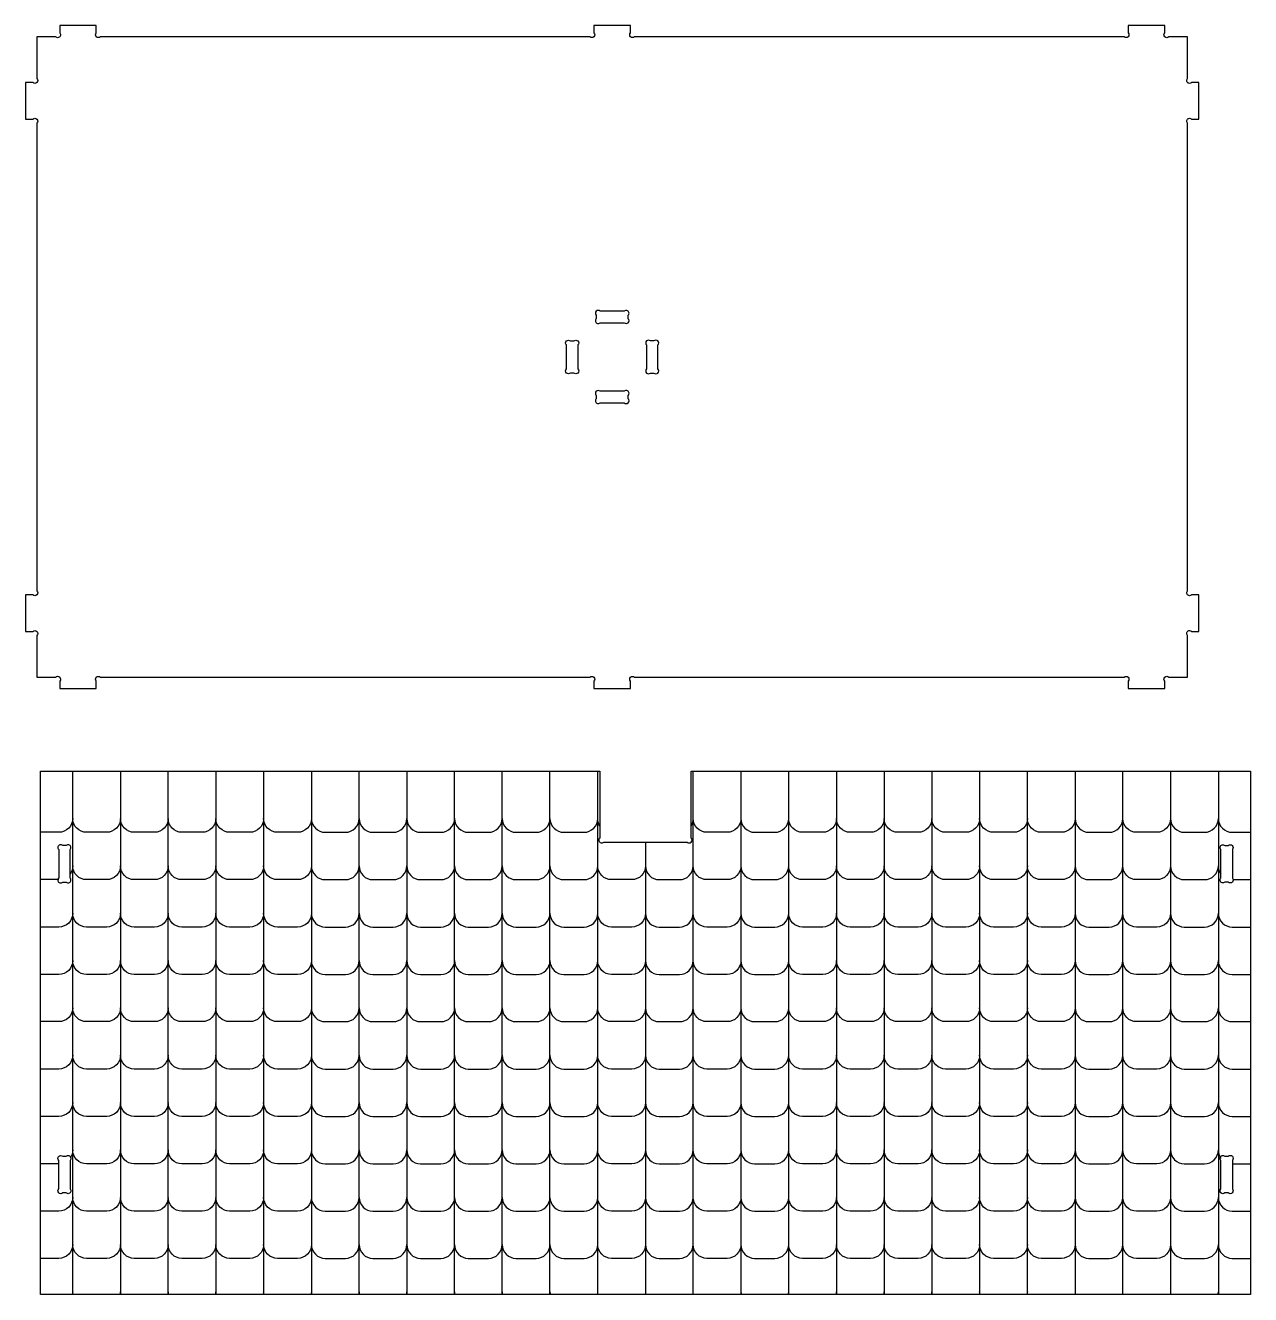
# Model space of a CAD drawing. Extents: x 5615 to 9811, y -1205 to 1893.
# Drawn here: x 5673 to 6959, y -1191 to 140 of the extents above; entities that cross this region are included whole.
import ezdxf

# ---------------------------------------------------------------- set-up
doc = ezdxf.new("R2010")
doc.units = 0
doc.header["$MEASUREMENT"] = 0
doc.layers.add('LAYER1', color=18, linetype='CONTINUOUS')

msp = doc.modelspace()

# ---------------------------------------------------------------- linework, layer by layer
at = {"layer": 'LAYER1'}
for points in [[(6308.3, -555.5), (6308.3, -547.7, -1), (6312.5, -543.5), (6826.3, -543.5, -1), (6830.5, -547.7), (6830.5, -555.5), (6868.9, -555.5), (6868.9, -547.7, -1), (6873.2, -543.5), (6892.9, -543.5), (6892.9, -499.7, -1), (6897.2, -495.5), (6904.9, -495.5), (6904.9, -457.1), (6897.2, -457.1, -1), (6892.9, -452.9), (6892.9, 37.9, -1), (6897.2, 42.1), (6904.9, 42.1), (6904.9, 80.5), (6897.2, 80.5, -1), (6892.9, 84.7), (6892.9, 128.5), (6873.2, 128.5, -1), (6868.9, 132.7), (6868.9, 140.5), (6830.5, 140.5), (6830.5, 132.7, -1), (6826.3, 128.5), (6312.5, 128.5, -1), (6308.3, 132.7), (6308.3, 140.5), (6269.9, 140.5), (6269.9, 132.7, -1), (6265.7, 128.5), (5751.9, 128.5, -1), (5747.7, 132.7), (5747.7, 140.5), (5709.3, 140.5), (5709.3, 132.7, -1), (5705, 128.5), (5685.3, 128.5), (5685.3, 84.7, -1), (5681, 80.5), (5673.3, 80.5), (5673.3, 42.1), (5681, 42.1, -1), (5685.3, 37.9), (5685.3, -452.9, -1), (5681, -457.1), (5673.3, -457.1), (5673.3, -495.5), (5681, -495.5, -1), (5685.3, -499.7), (5685.3, -543.5), (5705, -543.5, -1), (5709.3, -547.7), (5709.3, -555.5), (5747.7, -555.5), (5747.7, -547.7, -1), (5751.9, -543.5), (6265.7, -543.5, -1), (6269.9, -547.7), (6269.9, -555.5)], [(6276.5, -171.5), (6301.7, -171.5, 1), (6305.9, -167.3), (6305.9, -163.7, 1), (6301.7, -159.5), (6276.5, -159.5, 1), (6272.3, -163.7), (6272.3, -167.3, 1)], [(6253.1, -194.9), (6253.1, -220.1, -1), (6248.9, -224.3), (6245.3, -224.3, -1), (6241.1, -220.1), (6241.1, -194.9, -1), (6245.3, -190.7), (6248.9, -190.7, -1)], [(6325.1, -194.9), (6325.1, -220.1, 1), (6329.3, -224.3), (6332.9, -224.3, 1), (6337.1, -220.1), (6337.1, -194.9, 1), (6332.9, -190.7), (6329.3, -190.7, 1)], [(6301.7, -243.5), (6276.5, -243.5, 1), (6272.3, -247.7), (6272.3, -251.3, 1), (6276.5, -255.5), (6301.7, -255.5, 1), (6305.9, -251.3), (6305.9, -247.7, 1)], [(5689, -642.2), (6276, -642.2), (6276, -712.3, 1), (6280.3, -716.6), (6367.8, -716.6, 1), (6372, -712.3), (6372, -642.2), (6959.1, -642.2), (6959.1, -1191.5), (5689, -1191.5)], [(5708.2, -724.4), (5708.2, -754.3, 1), (5712.4, -758.6), (5716, -758.6, 1), (5720.2, -754.3), (5720.2, -724.4, 1), (5716, -720.2), (5712.4, -720.2, 1)], [(6939.9, -724.4), (6939.9, -754.3, -1), (6935.6, -758.6), (6932.1, -758.6, -1), (6927.9, -754.3), (6927.9, -724.4, -1), (6932.1, -720.2), (6935.6, -720.2, -1)], [(5720.2, -1050.6), (5720.2, -1080.5, -1), (5716, -1084.7), (5712.4, -1084.7, -1), (5708.2, -1080.5), (5708.2, -1050.6, -1), (5712.4, -1046.3), (5716, -1046.3, -1)], [(6939.9, -1050.6), (6939.9, -1080.5, -1), (6935.6, -1084.7), (6932.1, -1084.7, -1), (6927.9, -1080.5), (6927.9, -1050.6, -1), (6932.1, -1046.3), (6935.6, -1046.3, -1)]]:
    msp.add_lwpolyline(points, format="xyb", close=True, dxfattribs=at)
for points in [[(5723.2, -1191.5, -0.047899), (5722.9, -1188.7), (5722.9, -642.2)], [(5773, -642.2), (5773, -1188.7, -0.047899), (5772.7, -1191.5)], [(5823.3, -1191.5, -0.047899), (5823.1, -1188.7), (5823.1, -642.2)], [(5873.2, -642.2), (5873.2, -1188.7, -0.047899), (5872.9, -1191.5)], [(5923.3, -642.2), (5923.3, -1188.7, -0.047899), (5923, -1191.5)], [(5973.4, -642.2), (5973.4, -1188.7, -0.047899), (5973.1, -1191.5)], [(6023.2, -1191.5, 0.047899), (6023.5, -1188.7), (6023.5, -642.2)], [(6073.6, -642.2), (6073.6, -1188.7, 0.047899), (6073.8, -1191.5)], [(6123.4, -1191.5, 0.047899), (6123.7, -1188.7), (6123.7, -642.2)], [(6173.5, -1191.5, 0.047899), (6173.7, -1188.7), (6173.7, -642.2)], [(6223.6, -1191.5, 0.047899), (6223.8, -1188.7), (6223.8, -642.2)], [(6274.2, -1191.5, -0.047899), (6273.9, -1188.7), (6273.9, -642.2)], [(6373.9, -1191.5, 0.047899), (6374.1, -1188.7), (6374.1, -642.2)], [(6424.2, -642.2), (6424.2, -1188.7, 0.047899), (6424.5, -1191.5)], [(6474.1, -1191.5, 0.047899), (6474.3, -1188.7), (6474.3, -642.2)], [(6524.4, -642.2), (6524.4, -1188.7, -0.047899), (6524.2, -1191.5)], [(6574.5, -642.2), (6574.5, -1188.7, -0.047899), (6574.2, -1191.5)], [(6624.6, -642.2), (6624.6, -1188.7, -0.047899), (6624.3, -1191.5)], [(6674.7, -642.2), (6674.7, -1188.7, -0.047899), (6674.4, -1191.5)], [(6725.1, -1191.5, -0.047899), (6724.8, -1188.7), (6724.8, -642.2)], [(6774.9, -642.2), (6774.9, -1188.7, -0.047899), (6774.6, -1191.5)], [(6824.7, -1191.5, 0.047899), (6825, -1188.7), (6825, -642.2)], [(6875.1, -642.2), (6875.1, -1188.7, 0.047899), (6875.3, -1191.5)], [(6925.2, -642.2), (6925.2, -1188.7, 0.047899), (6925.4, -1191.5)], [(5722.9, -691.9, -0.414214), (5708.5, -706.3), (5689, -706.3)], [(5773, -691.9, -0.414214), (5758.6, -706.3), (5737.3, -706.3, -0.414214), (5722.9, -691.9)], [(5823.1, -691.9, -0.414214), (5808.7, -706.3), (5787.4, -706.3, -0.414214), (5773, -691.9)], [(5873.2, -691.9, -0.414214), (5858.8, -706.3), (5837.5, -706.3, -0.414214), (5823.1, -691.9)], [(5923.3, -691.9, -0.414214), (5908.9, -706.3), (5887.6, -706.3, -0.414214), (5873.2, -691.9)], [(5973.4, -691.9, -0.414214), (5959, -706.3), (5937.7, -706.3, -0.414214), (5923.3, -691.9)], [(5973.4, -691.9, 0.414214), (5987.8, -706.3), (6009.1, -706.3, 0.414214), (6023.5, -691.9)], [(6023.5, -691.9, 0.414214), (6037.9, -706.3), (6059.2, -706.3, 0.414214), (6073.6, -691.9)], [(6073.6, -691.9, 0.414214), (6088, -706.3), (6109.3, -706.3, 0.414214), (6123.7, -691.9)], [(6123.7, -691.9, 0.414214), (6138.1, -706.3), (6159.3, -706.3, 0.414214), (6173.7, -691.9)], [(6173.7, -691.9, 0.414214), (6188.1, -706.3), (6209.4, -706.3, 0.414214), (6223.8, -691.9)], [(6223.8, -691.9, 0.414214), (6238.2, -706.3), (6259.5, -706.3, 0.414214), (6273.9, -691.9)], [(6276, -699.4, -0.137402), (6273.9, -691.9)], [(6372, -699.4, 0.137402), (6374.1, -691.9)], [(6424.2, -691.9, -0.414214), (6409.8, -706.3), (6388.5, -706.3, -0.414214), (6374.1, -691.9)], [(6424.2, -691.9, 0.414214), (6438.6, -706.3), (6459.9, -706.3, 0.414214), (6474.3, -691.9)], [(6524.4, -691.9, -0.414214), (6510, -706.3), (6488.7, -706.3, -0.414214), (6474.3, -691.9)], [(6574.5, -691.9, -0.414214), (6560.1, -706.3), (6538.8, -706.3, -0.414214), (6524.4, -691.9)], [(6624.6, -691.9, -0.414214), (6610.2, -706.3), (6588.9, -706.3, -0.414214), (6574.5, -691.9)], [(6674.7, -691.9, -0.414214), (6660.3, -706.3), (6639, -706.3, -0.414214), (6624.6, -691.9)], [(6724.8, -691.9, -0.414214), (6710.4, -706.3), (6689.1, -706.3, -0.414214), (6674.7, -691.9)], [(6774.9, -691.9, -0.414214), (6760.5, -706.3), (6739.2, -706.3, -0.414214), (6724.8, -691.9)], [(6774.9, -691.9, 0.414214), (6789.3, -706.3), (6810.6, -706.3, 0.414214), (6825, -691.9)], [(6875.1, -691.9, -0.414214), (6860.7, -706.3), (6839.4, -706.3, -0.414214), (6825, -691.9)], [(6875.1, -691.9, 0.414214), (6889.5, -706.3), (6910.8, -706.3, 0.414214), (6925.2, -691.9)], [(6925.2, -691.9, 0.414214), (6939.6, -706.3), (6959.1, -706.3)], [(6324, -716.6), (6324, -1188.7, 0.047899), (6324.3, -1191.5)], [(5722.9, -741.6, -0.156846), (5720.2, -750)], [(5773, -741.6, -0.414214), (5758.6, -756), (5737.3, -756, -0.414214), (5722.9, -741.6)], [(5823.1, -741.6, -0.414214), (5808.7, -756), (5787.4, -756, -0.414214), (5773, -741.6)], [(5873.2, -741.6, -0.414214), (5858.8, -756), (5837.5, -756, -0.414214), (5823.1, -741.6)], [(5923.3, -741.6, -0.414214), (5908.9, -756), (5887.6, -756, -0.414214), (5873.2, -741.6)], [(5973.4, -741.6, -0.414214), (5959, -756), (5937.7, -756, -0.414214), (5923.3, -741.6)], [(5973.4, -741.6, 0.414214), (5987.8, -756), (6009.1, -756, 0.414214), (6023.5, -741.6)], [(6023.5, -741.6, 0.414214), (6037.9, -756), (6059.2, -756, 0.414214), (6073.6, -741.6)], [(6073.6, -741.6, 0.414214), (6088, -756), (6109.3, -756, 0.414214), (6123.7, -741.6)], [(6123.7, -741.6, 0.414214), (6138.1, -756), (6159.3, -756, 0.414214), (6173.7, -741.6)], [(6173.7, -741.6, 0.414214), (6188.1, -756), (6209.4, -756, 0.414214), (6223.8, -741.6)], [(6223.8, -741.6, 0.414214), (6238.2, -756), (6259.5, -756, 0.414214), (6273.9, -741.6)], [(6324, -741.6, -0.414214), (6309.6, -756), (6288.3, -756, -0.414214), (6273.9, -741.6)], [(6324, -741.6, 0.414214), (6338.4, -756), (6359.7, -756, 0.414214), (6374.1, -741.6)], [(6424.2, -741.6, -0.414214), (6409.8, -756), (6388.5, -756, -0.414214), (6374.1, -741.6)], [(6424.2, -741.6, 0.414214), (6438.6, -756), (6459.9, -756, 0.414214), (6474.3, -741.6)], [(6524.4, -741.6, -0.414214), (6510, -756), (6488.7, -756, -0.414214), (6474.3, -741.6)], [(6574.5, -741.6, -0.414214), (6560.1, -756), (6538.8, -756, -0.414214), (6524.4, -741.6)], [(6624.6, -741.6, -0.414214), (6610.2, -756), (6588.9, -756, -0.414214), (6574.5, -741.6)], [(6674.7, -741.6, -0.414214), (6660.3, -756), (6639, -756, -0.414214), (6624.6, -741.6)], [(6724.8, -741.6, -0.414214), (6710.4, -756), (6689.1, -756, -0.414214), (6674.7, -741.6)], [(6774.9, -741.6, -0.414214), (6760.5, -756), (6739.2, -756, -0.414214), (6724.8, -741.6)], [(6774.9, -741.6, 0.414214), (6789.3, -756), (6810.6, -756, 0.414214), (6825, -741.6)], [(6875.1, -741.6, -0.414214), (6860.7, -756), (6839.4, -756, -0.414214), (6825, -741.6)], [(6875.1, -741.6, 0.414214), (6889.5, -756), (6910.8, -756, 0.414214), (6925.2, -741.6)], [(6925.2, -741.6, 0.156846), (6927.9, -750)], [(5722.9, -791.3, -0.414214), (5708.5, -805.7), (5689, -805.7)], [(5773, -791.3, -0.414214), (5758.6, -805.7), (5737.3, -805.7, -0.414214), (5722.9, -791.3)], [(5823.1, -791.3, -0.414214), (5808.7, -805.7), (5787.4, -805.7, -0.414214), (5773, -791.3)], [(5873.2, -791.3, -0.414214), (5858.8, -805.7), (5837.5, -805.7, -0.414214), (5823.1, -791.3)], [(5923.3, -791.3, -0.414214), (5908.9, -805.7), (5887.6, -805.7, -0.414214), (5873.2, -791.3)], [(5973.4, -791.3, -0.414214), (5959, -805.7), (5937.7, -805.7, -0.414214), (5923.3, -791.3)], [(5973.4, -791.3, 0.414214), (5987.8, -805.7), (6009.1, -805.7, 0.414214), (6023.5, -791.3)], [(6023.5, -791.3, 0.414214), (6037.9, -805.7), (6059.2, -805.7, 0.414214), (6073.6, -791.3)], [(6073.6, -791.3, 0.414214), (6088, -805.7), (6109.3, -805.7, 0.414214), (6123.7, -791.3)], [(6123.7, -791.3, 0.414214), (6138.1, -805.7), (6159.3, -805.7, 0.414214), (6173.7, -791.3)], [(6173.7, -791.3, 0.414214), (6188.1, -805.7), (6209.4, -805.7, 0.414214), (6223.8, -791.3)], [(6223.8, -791.3, 0.414214), (6238.2, -805.7), (6259.5, -805.7, 0.414214), (6273.9, -791.3)], [(6324, -791.3, -0.414214), (6309.6, -805.7), (6288.3, -805.7, -0.414214), (6273.9, -791.3)], [(6324, -791.3, 0.414214), (6338.4, -805.7), (6359.7, -805.7, 0.414214), (6374.1, -791.3)], [(6424.2, -791.3, -0.414214), (6409.8, -805.7), (6388.5, -805.7, -0.414214), (6374.1, -791.3)], [(6424.2, -791.3, 0.414214), (6438.6, -805.7), (6459.9, -805.7, 0.414214), (6474.3, -791.3)], [(6524.4, -791.3, -0.414214), (6510, -805.7), (6488.7, -805.7, -0.414214), (6474.3, -791.3)], [(6574.5, -791.3, -0.414214), (6560.1, -805.7), (6538.8, -805.7, -0.414214), (6524.4, -791.3)], [(6624.6, -791.3, -0.414214), (6610.2, -805.7), (6588.9, -805.7, -0.414214), (6574.5, -791.3)], [(6674.7, -791.3, -0.414214), (6660.3, -805.7), (6639, -805.7, -0.414214), (6624.6, -791.3)], [(6724.8, -791.3, -0.414214), (6710.4, -805.7), (6689.1, -805.7, -0.414214), (6674.7, -791.3)], [(6774.9, -791.3, -0.414214), (6760.5, -805.7), (6739.2, -805.7, -0.414214), (6724.8, -791.3)], [(6774.9, -791.3, 0.414214), (6789.3, -805.7), (6810.6, -805.7, 0.414214), (6825, -791.3)], [(6875.1, -791.3, -0.414214), (6860.7, -805.7), (6839.4, -805.7, -0.414214), (6825, -791.3)], [(6875.1, -791.3, 0.414214), (6889.5, -805.7), (6910.8, -805.7, 0.414214), (6925.2, -791.3)], [(6925.2, -791.3, 0.414214), (6939.6, -805.7), (6959.1, -805.7)], [(5722.9, -841, -0.414214), (5708.5, -855.4), (5689, -855.4)], [(5773, -841, -0.414214), (5758.6, -855.4), (5737.3, -855.4, -0.414214), (5722.9, -841)], [(5823.1, -841, -0.414214), (5808.7, -855.4), (5787.4, -855.4, -0.414214), (5773, -841)], [(5873.2, -841, -0.414214), (5858.8, -855.4), (5837.5, -855.4, -0.414214), (5823.1, -841)], [(5923.3, -841, -0.414214), (5908.9, -855.4), (5887.6, -855.4, -0.414214), (5873.2, -841)], [(5973.4, -841, -0.414214), (5959, -855.4), (5937.7, -855.4, -0.414214), (5923.3, -841)], [(5973.4, -841, 0.414214), (5987.8, -855.4), (6009.1, -855.4, 0.414214), (6023.5, -841)], [(6023.5, -841, 0.414214), (6037.9, -855.4), (6059.2, -855.4, 0.414214), (6073.6, -841)], [(6073.6, -841, 0.414214), (6088, -855.4), (6109.3, -855.4, 0.414214), (6123.7, -841)], [(6123.7, -841, 0.414214), (6138.1, -855.4), (6159.3, -855.4, 0.414214), (6173.7, -841)], [(6173.7, -841, 0.414214), (6188.1, -855.4), (6209.4, -855.4, 0.414214), (6223.8, -841)], [(6223.8, -841, 0.414214), (6238.2, -855.4), (6259.5, -855.4, 0.414214), (6273.9, -841)], [(6324, -841, -0.414214), (6309.6, -855.4), (6288.3, -855.4, -0.414214), (6273.9, -841)], [(6324, -841, 0.414214), (6338.4, -855.4), (6359.7, -855.4, 0.414214), (6374.1, -841)], [(6424.2, -841, -0.414214), (6409.8, -855.4), (6388.5, -855.4, -0.414214), (6374.1, -841)], [(6424.2, -841, 0.414214), (6438.6, -855.4), (6459.9, -855.4, 0.414214), (6474.3, -841)], [(6524.4, -841, -0.414214), (6510, -855.4), (6488.7, -855.4, -0.414214), (6474.3, -841)], [(6574.5, -841, -0.414214), (6560.1, -855.4), (6538.8, -855.4, -0.414214), (6524.4, -841)], [(6624.6, -841, -0.414214), (6610.2, -855.4), (6588.9, -855.4, -0.414214), (6574.5, -841)], [(6674.7, -841, -0.414214), (6660.3, -855.4), (6639, -855.4, -0.414214), (6624.6, -841)], [(6724.8, -841, -0.414214), (6710.4, -855.4), (6689.1, -855.4, -0.414214), (6674.7, -841)], [(6774.9, -841, -0.414214), (6760.5, -855.4), (6739.2, -855.4, -0.414214), (6724.8, -841)], [(6774.9, -841, 0.414214), (6789.3, -855.4), (6810.6, -855.4, 0.414214), (6825, -841)], [(6875.1, -841, -0.414214), (6860.7, -855.4), (6839.4, -855.4, -0.414214), (6825, -841)], [(6875.1, -841, 0.414214), (6889.5, -855.4), (6910.8, -855.4, 0.414214), (6925.2, -841)], [(6925.2, -841, 0.414214), (6939.6, -855.4), (6959.1, -855.4)], [(5722.9, -890.6, -0.414214), (5708.5, -905), (5689, -905)], [(5773, -890.6, -0.414214), (5758.6, -905), (5737.3, -905, -0.414214), (5722.9, -890.6)], [(5823.1, -890.6, -0.414214), (5808.7, -905), (5787.4, -905, -0.414214), (5773, -890.6)], [(5873.2, -890.6, -0.414214), (5858.8, -905), (5837.5, -905, -0.414214), (5823.1, -890.6)], [(5923.3, -890.6, -0.414214), (5908.9, -905), (5887.6, -905, -0.414214), (5873.2, -890.6)], [(5973.4, -890.6, -0.414214), (5959, -905), (5937.7, -905, -0.414214), (5923.3, -890.6)], [(5973.4, -890.6, 0.414214), (5987.8, -905), (6009.1, -905, 0.414214), (6023.5, -890.6)], [(6023.5, -890.6, 0.414214), (6037.9, -905), (6059.2, -905, 0.414214), (6073.6, -890.6)], [(6073.6, -890.6, 0.414214), (6088, -905), (6109.3, -905, 0.414214), (6123.7, -890.6)], [(6123.7, -890.6, 0.414214), (6138.1, -905), (6159.3, -905, 0.414214), (6173.7, -890.6)], [(6173.7, -890.6, 0.414214), (6188.1, -905), (6209.4, -905, 0.414214), (6223.8, -890.6)], [(6223.8, -890.6, 0.414214), (6238.2, -905), (6259.5, -905, 0.414214), (6273.9, -890.6)], [(6324, -890.6, -0.414214), (6309.6, -905), (6288.3, -905, -0.414214), (6273.9, -890.6)], [(6324, -890.6, 0.414214), (6338.4, -905), (6359.7, -905, 0.414214), (6374.1, -890.6)], [(6424.2, -890.6, -0.414214), (6409.8, -905), (6388.5, -905, -0.414214), (6374.1, -890.6)], [(6424.2, -890.6, 0.414214), (6438.6, -905), (6459.9, -905, 0.414214), (6474.3, -890.6)], [(6524.4, -890.6, -0.414214), (6510, -905), (6488.7, -905, -0.414214), (6474.3, -890.6)], [(6574.5, -890.6, -0.414214), (6560.1, -905), (6538.8, -905, -0.414214), (6524.4, -890.6)], [(6624.6, -890.6, -0.414214), (6610.2, -905), (6588.9, -905, -0.414214), (6574.5, -890.6)], [(6674.7, -890.6, -0.414214), (6660.3, -905), (6639, -905, -0.414214), (6624.6, -890.6)], [(6724.8, -890.6, -0.414214), (6710.4, -905), (6689.1, -905, -0.414214), (6674.7, -890.6)], [(6774.9, -890.6, -0.414214), (6760.5, -905), (6739.2, -905, -0.414214), (6724.8, -890.6)], [(6774.9, -890.6, 0.414214), (6789.3, -905), (6810.6, -905, 0.414214), (6825, -890.6)], [(6875.1, -890.6, -0.414214), (6860.7, -905), (6839.4, -905, -0.414214), (6825, -890.6)], [(6875.1, -890.6, 0.414214), (6889.5, -905), (6910.8, -905, 0.414214), (6925.2, -890.6)], [(6925.2, -890.6, 0.414214), (6939.6, -905), (6959.1, -905)], [(5722.9, -940.3, -0.414214), (5708.5, -954.7), (5689, -954.7)], [(5773, -940.3, -0.414214), (5758.6, -954.7), (5737.3, -954.7, -0.414214), (5722.9, -940.3)], [(5823.1, -940.3, -0.414214), (5808.7, -954.7), (5787.4, -954.7, -0.414214), (5773, -940.3)], [(5873.2, -940.3, -0.414214), (5858.8, -954.7), (5837.5, -954.7, -0.414214), (5823.1, -940.3)], [(5923.3, -940.3, -0.414214), (5908.9, -954.7), (5887.6, -954.7, -0.414214), (5873.2, -940.3)], [(5973.4, -940.3, -0.414214), (5959, -954.7), (5937.7, -954.7, -0.414214), (5923.3, -940.3)], [(5973.4, -940.3, 0.414214), (5987.8, -954.7), (6009.1, -954.7, 0.414214), (6023.5, -940.3)], [(6023.5, -940.3, 0.414214), (6037.9, -954.7), (6059.2, -954.7, 0.414214), (6073.6, -940.3)], [(6073.6, -940.3, 0.414214), (6088, -954.7), (6109.3, -954.7, 0.414214), (6123.7, -940.3)], [(6123.7, -940.3, 0.414214), (6138.1, -954.7), (6159.3, -954.7, 0.414214), (6173.7, -940.3)], [(6173.7, -940.3, 0.414214), (6188.1, -954.7), (6209.4, -954.7, 0.414214), (6223.8, -940.3)], [(6223.8, -940.3, 0.414214), (6238.2, -954.7), (6259.5, -954.7, 0.414214), (6273.9, -940.3)], [(6324, -940.3, -0.414214), (6309.6, -954.7), (6288.3, -954.7, -0.414214), (6273.9, -940.3)], [(6324, -940.3, 0.414214), (6338.4, -954.7), (6359.7, -954.7, 0.414214), (6374.1, -940.3)], [(6424.2, -940.3, -0.414214), (6409.8, -954.7), (6388.5, -954.7, -0.414214), (6374.1, -940.3)], [(6424.2, -940.3, 0.414214), (6438.6, -954.7), (6459.9, -954.7, 0.414214), (6474.3, -940.3)], [(6524.4, -940.3, -0.414214), (6510, -954.7), (6488.7, -954.7, -0.414214), (6474.3, -940.3)], [(6574.5, -940.3, -0.414214), (6560.1, -954.7), (6538.8, -954.7, -0.414214), (6524.4, -940.3)], [(6624.6, -940.3, -0.414214), (6610.2, -954.7), (6588.9, -954.7, -0.414214), (6574.5, -940.3)], [(6674.7, -940.3, -0.414214), (6660.3, -954.7), (6639, -954.7, -0.414214), (6624.6, -940.3)], [(6724.8, -940.3, -0.414214), (6710.4, -954.7), (6689.1, -954.7, -0.414214), (6674.7, -940.3)], [(6774.9, -940.3, -0.414214), (6760.5, -954.7), (6739.2, -954.7, -0.414214), (6724.8, -940.3)], [(6774.9, -940.3, 0.414214), (6789.3, -954.7), (6810.6, -954.7, 0.414214), (6825, -940.3)], [(6875.1, -940.3, -0.414214), (6860.7, -954.7), (6839.4, -954.7, -0.414214), (6825, -940.3)], [(6875.1, -940.3, 0.414214), (6889.5, -954.7), (6910.8, -954.7, 0.414214), (6925.2, -940.3)], [(6925.2, -940.3, 0.414214), (6939.6, -954.7), (6959.1, -954.7)], [(5722.9, -990, -0.414214), (5708.5, -1004.4), (5689, -1004.4)], [(5773, -990, -0.414214), (5758.6, -1004.4), (5737.3, -1004.4, -0.414214), (5722.9, -990)], [(5823.1, -990, -0.414214), (5808.7, -1004.4), (5787.4, -1004.4, -0.414214), (5773, -990)], [(5873.2, -990, -0.414214), (5858.8, -1004.4), (5837.5, -1004.4, -0.414214), (5823.1, -990)], [(5923.3, -990, -0.414214), (5908.9, -1004.4), (5887.6, -1004.4, -0.414214), (5873.2, -990)], [(5973.4, -990, -0.414214), (5959, -1004.4), (5937.7, -1004.4, -0.414214), (5923.3, -990)], [(5973.4, -990, 0.414214), (5987.8, -1004.4), (6009.1, -1004.4, 0.414214), (6023.5, -990)], [(6023.5, -990, 0.414214), (6037.9, -1004.4), (6059.2, -1004.4, 0.414214), (6073.6, -990)], [(6073.6, -990, 0.414214), (6088, -1004.4), (6109.3, -1004.4, 0.414214), (6123.7, -990)], [(6123.7, -990, 0.414214), (6138.1, -1004.4), (6159.3, -1004.4, 0.414214), (6173.7, -990)], [(6173.7, -990, 0.414214), (6188.1, -1004.4), (6209.4, -1004.4, 0.414214), (6223.8, -990)], [(6223.8, -990, 0.414214), (6238.2, -1004.4), (6259.5, -1004.4, 0.414214), (6273.9, -990)], [(6324, -990, -0.414214), (6309.6, -1004.4), (6288.3, -1004.4, -0.414214), (6273.9, -990)], [(6324, -990, 0.414214), (6338.4, -1004.4), (6359.7, -1004.4, 0.414214), (6374.1, -990)], [(6424.2, -990, -0.414214), (6409.8, -1004.4), (6388.5, -1004.4, -0.414214), (6374.1, -990)], [(6424.2, -990, 0.414214), (6438.6, -1004.4), (6459.9, -1004.4, 0.414214), (6474.3, -990)], [(6524.4, -990, -0.414214), (6510, -1004.4), (6488.7, -1004.4, -0.414214), (6474.3, -990)], [(6574.5, -990, -0.414214), (6560.1, -1004.4), (6538.8, -1004.4, -0.414214), (6524.4, -990)], [(6624.6, -990, -0.414214), (6610.2, -1004.4), (6588.9, -1004.4, -0.414214), (6574.5, -990)], [(6674.7, -990, -0.414214), (6660.3, -1004.4), (6639, -1004.4, -0.414214), (6624.6, -990)], [(6724.8, -990, -0.414214), (6710.4, -1004.4), (6689.1, -1004.4, -0.414214), (6674.7, -990)], [(6774.9, -990, -0.414214), (6760.5, -1004.4), (6739.2, -1004.4, -0.414214), (6724.8, -990)], [(6774.9, -990, 0.414214), (6789.3, -1004.4), (6810.6, -1004.4, 0.414214), (6825, -990)], [(6875.1, -990, -0.414214), (6860.7, -1004.4), (6839.4, -1004.4, -0.414214), (6825, -990)], [(6875.1, -990, 0.414214), (6889.5, -1004.4), (6910.8, -1004.4, 0.414214), (6925.2, -990)], [(6925.2, -990, 0.414214), (6939.6, -1004.4), (6959.1, -1004.4)], [(5722.9, -1039.7, -0.156846), (5720.2, -1048.1)], [(5773, -1039.7, -0.414214), (5758.6, -1054.1), (5737.3, -1054.1, -0.414214), (5722.9, -1039.7)], [(5823.1, -1039.7, -0.414214), (5808.7, -1054.1), (5787.4, -1054.1, -0.414214), (5773, -1039.7)], [(5873.2, -1039.7, -0.414214), (5858.8, -1054.1), (5837.5, -1054.1, -0.414214), (5823.1, -1039.7)], [(5923.3, -1039.7, -0.414214), (5908.9, -1054.1), (5887.6, -1054.1, -0.414214), (5873.2, -1039.7)], [(5973.4, -1039.7, -0.414214), (5959, -1054.1), (5937.7, -1054.1, -0.414214), (5923.3, -1039.7)], [(5973.4, -1039.7, 0.414214), (5987.8, -1054.1), (6009.1, -1054.1, 0.414214), (6023.5, -1039.7)], [(6023.5, -1039.7, 0.414214), (6037.9, -1054.1), (6059.2, -1054.1, 0.414214), (6073.6, -1039.7)], [(6073.6, -1039.7, 0.414214), (6088, -1054.1), (6109.3, -1054.1, 0.414214), (6123.7, -1039.7)], [(6123.7, -1039.7, 0.414214), (6138.1, -1054.1), (6159.3, -1054.1, 0.414214), (6173.7, -1039.7)], [(6173.7, -1039.7, 0.414214), (6188.1, -1054.1), (6209.4, -1054.1, 0.414214), (6223.8, -1039.7)], [(6223.8, -1039.7, 0.414214), (6238.2, -1054.1), (6259.5, -1054.1, 0.414214), (6273.9, -1039.7)], [(6324, -1039.7, -0.414214), (6309.6, -1054.1), (6288.3, -1054.1, -0.414214), (6273.9, -1039.7)], [(6324, -1039.7, 0.414214), (6338.4, -1054.1), (6359.7, -1054.1, 0.414214), (6374.1, -1039.7)], [(6424.2, -1039.7, -0.414214), (6409.8, -1054.1), (6388.5, -1054.1, -0.414214), (6374.1, -1039.7)], [(6424.2, -1039.7, 0.414214), (6438.6, -1054.1), (6459.9, -1054.1, 0.414214), (6474.3, -1039.7)], [(6524.4, -1039.7, -0.414214), (6510, -1054.1), (6488.7, -1054.1, -0.414214), (6474.3, -1039.7)], [(6574.5, -1039.7, -0.414214), (6560.1, -1054.1), (6538.8, -1054.1, -0.414214), (6524.4, -1039.7)], [(6624.6, -1039.7, -0.414214), (6610.2, -1054.1), (6588.9, -1054.1, -0.414214), (6574.5, -1039.7)], [(6674.7, -1039.7, -0.414214), (6660.3, -1054.1), (6639, -1054.1, -0.414214), (6624.6, -1039.7)], [(6724.8, -1039.7, -0.414214), (6710.4, -1054.1), (6689.1, -1054.1, -0.414214), (6674.7, -1039.7)], [(6774.9, -1039.7, -0.414214), (6760.5, -1054.1), (6739.2, -1054.1, -0.414214), (6724.8, -1039.7)], [(6774.9, -1039.7, 0.414214), (6789.3, -1054.1), (6810.6, -1054.1, 0.414214), (6825, -1039.7)], [(6875.1, -1039.7, -0.414214), (6860.7, -1054.1), (6839.4, -1054.1, -0.414214), (6825, -1039.7)], [(6875.1, -1039.7, 0.414214), (6889.5, -1054.1), (6910.8, -1054.1, 0.414214), (6925.2, -1039.7)], [(6925.2, -1039.7, 0.156846), (6927.9, -1048.1)], [(5722.9, -1089.4, -0.414214), (5708.5, -1103.8), (5689, -1103.8)], [(5773, -1089.4, -0.414214), (5758.6, -1103.8), (5737.3, -1103.8, -0.414214), (5722.9, -1089.4)], [(5823.1, -1089.4, -0.414214), (5808.7, -1103.8), (5787.4, -1103.8, -0.414214), (5773, -1089.4)], [(5873.2, -1089.4, -0.414214), (5858.8, -1103.8), (5837.5, -1103.8, -0.414214), (5823.1, -1089.4)], [(5923.3, -1089.4, -0.414214), (5908.9, -1103.8), (5887.6, -1103.8, -0.414214), (5873.2, -1089.4)], [(5973.4, -1089.4, -0.414214), (5959, -1103.8), (5937.7, -1103.8, -0.414214), (5923.3, -1089.4)], [(5973.4, -1089.4, 0.414214), (5987.8, -1103.8), (6009.1, -1103.8, 0.414214), (6023.5, -1089.4)], [(6023.5, -1089.4, 0.414214), (6037.9, -1103.8), (6059.2, -1103.8, 0.414214), (6073.6, -1089.4)], [(6073.6, -1089.4, 0.414214), (6088, -1103.8), (6109.3, -1103.8, 0.414214), (6123.7, -1089.4)], [(6123.7, -1089.4, 0.414214), (6138.1, -1103.8), (6159.3, -1103.8, 0.414214), (6173.7, -1089.4)], [(6173.7, -1089.4, 0.414214), (6188.1, -1103.8), (6209.4, -1103.8, 0.414214), (6223.8, -1089.4)], [(6223.8, -1089.4, 0.414214), (6238.2, -1103.8), (6259.5, -1103.8, 0.414214), (6273.9, -1089.4)], [(6324, -1089.4, -0.414214), (6309.6, -1103.8), (6288.3, -1103.8, -0.414214), (6273.9, -1089.4)], [(6324, -1089.4, 0.414214), (6338.4, -1103.8), (6359.7, -1103.8, 0.414214), (6374.1, -1089.4)], [(6424.2, -1089.4, -0.414214), (6409.8, -1103.8), (6388.5, -1103.8, -0.414214), (6374.1, -1089.4)], [(6424.2, -1089.4, 0.414214), (6438.6, -1103.8), (6459.9, -1103.8, 0.414214), (6474.3, -1089.4)], [(6524.4, -1089.4, -0.414214), (6510, -1103.8), (6488.7, -1103.8, -0.414214), (6474.3, -1089.4)], [(6574.5, -1089.4, -0.414214), (6560.1, -1103.8), (6538.8, -1103.8, -0.414214), (6524.4, -1089.4)], [(6624.6, -1089.4, -0.414214), (6610.2, -1103.8), (6588.9, -1103.8, -0.414214), (6574.5, -1089.4)], [(6674.7, -1089.4, -0.414214), (6660.3, -1103.8), (6639, -1103.8, -0.414214), (6624.6, -1089.4)], [(6724.8, -1089.4, -0.414214), (6710.4, -1103.8), (6689.1, -1103.8, -0.414214), (6674.7, -1089.4)], [(6774.9, -1089.4, -0.414214), (6760.5, -1103.8), (6739.2, -1103.8, -0.414214), (6724.8, -1089.4)], [(6774.9, -1089.4, 0.414214), (6789.3, -1103.8), (6810.6, -1103.8, 0.414214), (6825, -1089.4)], [(6875.1, -1089.4, -0.414214), (6860.7, -1103.8), (6839.4, -1103.8, -0.414214), (6825, -1089.4)], [(6875.1, -1089.4, 0.414214), (6889.5, -1103.8), (6910.8, -1103.8, 0.414214), (6925.2, -1089.4)], [(6925.2, -1089.4, 0.414214), (6939.6, -1103.8), (6959.1, -1103.8)], [(5722.9, -1139, -0.414214), (5708.5, -1153.4), (5689, -1153.4)], [(5773, -1139, -0.414214), (5758.6, -1153.4), (5737.3, -1153.4, -0.414214), (5722.9, -1139)], [(5823.1, -1139, -0.414214), (5808.7, -1153.4), (5787.4, -1153.4, -0.414214), (5773, -1139)], [(5873.2, -1139, -0.414214), (5858.8, -1153.4), (5837.5, -1153.4, -0.414214), (5823.1, -1139)], [(5923.3, -1139, -0.414214), (5908.9, -1153.4), (5887.6, -1153.4, -0.414214), (5873.2, -1139)], [(5973.4, -1139, -0.414214), (5959, -1153.4), (5937.7, -1153.4, -0.414214), (5923.3, -1139)], [(5973.4, -1139, 0.414214), (5987.8, -1153.4), (6009.1, -1153.4, 0.414214), (6023.5, -1139)], [(6023.5, -1139, 0.414214), (6037.9, -1153.4), (6059.2, -1153.4, 0.414214), (6073.6, -1139)], [(6073.6, -1139, 0.414214), (6088, -1153.4), (6109.3, -1153.4, 0.414214), (6123.7, -1139)], [(6123.7, -1139, 0.414214), (6138.1, -1153.4), (6159.3, -1153.4, 0.414214), (6173.7, -1139)], [(6173.7, -1139, 0.414214), (6188.1, -1153.4), (6209.4, -1153.4, 0.414214), (6223.8, -1139)], [(6223.8, -1139, 0.414214), (6238.2, -1153.4), (6259.5, -1153.4, 0.414214), (6273.9, -1139)], [(6324, -1139, -0.414214), (6309.6, -1153.4), (6288.3, -1153.4, -0.414214), (6273.9, -1139)], [(6324, -1139, 0.414214), (6338.4, -1153.4), (6359.7, -1153.4, 0.414214), (6374.1, -1139)], [(6424.2, -1139, -0.414214), (6409.8, -1153.4), (6388.5, -1153.4, -0.414214), (6374.1, -1139)], [(6424.2, -1139, 0.414214), (6438.6, -1153.4), (6459.9, -1153.4, 0.414214), (6474.3, -1139)], [(6524.4, -1139, -0.414214), (6510, -1153.4), (6488.7, -1153.4, -0.414214), (6474.3, -1139)], [(6574.5, -1139, -0.414214), (6560.1, -1153.4), (6538.8, -1153.4, -0.414214), (6524.4, -1139)], [(6624.6, -1139, -0.414214), (6610.2, -1153.4), (6588.9, -1153.4, -0.414214), (6574.5, -1139)], [(6674.7, -1139, -0.414214), (6660.3, -1153.4), (6639, -1153.4, -0.414214), (6624.6, -1139)], [(6724.8, -1139, -0.414214), (6710.4, -1153.4), (6689.1, -1153.4, -0.414214), (6674.7, -1139)], [(6774.9, -1139, -0.414214), (6760.5, -1153.4), (6739.2, -1153.4, -0.414214), (6724.8, -1139)], [(6774.9, -1139, 0.414214), (6789.3, -1153.4), (6810.6, -1153.4, 0.414214), (6825, -1139)], [(6875.1, -1139, -0.414214), (6860.7, -1153.4), (6839.4, -1153.4, -0.414214), (6825, -1139)], [(6875.1, -1139, 0.414214), (6889.5, -1153.4), (6910.8, -1153.4, 0.414214), (6925.2, -1139)], [(6925.2, -1139, 0.414214), (6939.6, -1153.4), (6959.1, -1153.4)], [(5722.9, -1188.7, -0.047899), (5722.6, -1191.5)], [(5773.3, -1191.5, -0.047899), (5773, -1188.7)], [(5823.1, -1188.7, -0.047899), (5822.8, -1191.5)], [(5873.4, -1191.5, -0.047899), (5873.2, -1188.7)], [(5923.5, -1191.5, -0.047899), (5923.3, -1188.7)], [(5973.4, -1188.7, 0.047899), (5973.6, -1191.5)], [(6023.5, -1188.7, 0.047899), (6023.7, -1191.5)], [(6073.3, -1191.5, 0.047899), (6073.6, -1188.7)], [(6123.7, -1188.7, 0.047899), (6123.9, -1191.5)], [(6173.7, -1188.7, 0.047899), (6174, -1191.5)], [(6223.8, -1188.7, 0.047899), (6224.1, -1191.5)], [(6273.7, -1191.5, 0.047899), (6273.9, -1188.7)], [(6324, -1188.7, -0.047899), (6323.8, -1191.5)], [(6374.4, -1191.5, -0.047899), (6374.1, -1188.7)], [(6424.2, -1188.7, -0.047899), (6424, -1191.5)], [(6474.6, -1191.5, -0.047899), (6474.3, -1188.7)], [(6524.7, -1191.5, -0.047899), (6524.4, -1188.7)], [(6574.8, -1191.5, -0.047899), (6574.5, -1188.7)], [(6624.9, -1191.5, -0.047899), (6624.6, -1188.7)], [(6675, -1191.5, -0.047899), (6674.7, -1188.7)], [(6724.8, -1188.7, -0.047899), (6724.5, -1191.5)], [(6774.9, -1188.7, 0.047899), (6775.2, -1191.5)], [(6825.2, -1191.5, -0.047899), (6825, -1188.7)], [(6875.1, -1188.7, -0.047899), (6874.8, -1191.5)], [(6924.9, -1191.5, 0.047899), (6925.2, -1188.7)]]:
    msp.add_lwpolyline(points, format="xyb", dxfattribs=at)
for points in [[(5708.2, -756), (5689, -756)], [(6940.7, -756), (6959.1, -756)], [(5708.2, -1054.1), (5689, -1054.1)], [(6939.9, -1054.1), (6959.1, -1054.1)]]:
    msp.add_lwpolyline(points, dxfattribs=at)

doc.saveas('drawing.dxf')
